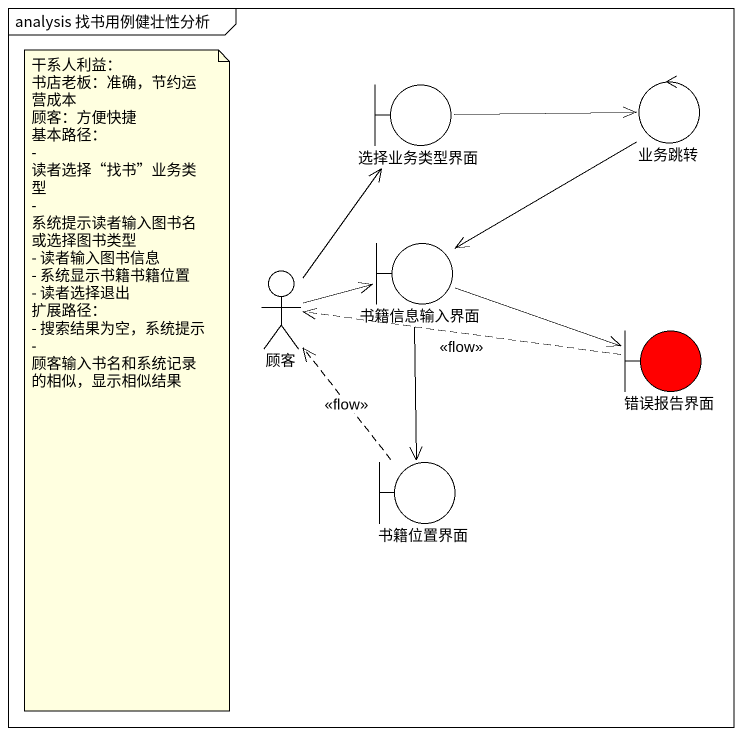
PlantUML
@startuml
mainframe analysis 找书用例健壮性分析
boundary 选择业务类型界面
control 业务跳转
boundary 书籍信息输入界面
actor 顾客
boundary 错误报告界面 #FF0000
boundary 书籍位置界面
选择业务类型界面 -right-> 业务跳转
业务跳转 --> 书籍信息输入界面
书籍信息输入界面 -right-> 错误报告界面
书籍信息输入界面 --> 书籍位置界面
顾客 -up-> 选择业务类型界面
顾客 -right-> 书籍信息输入界面
错误报告界面 .left.> 顾客 : <<flow>>
书籍位置界面 .up.> 顾客 : <<flow>>
note as N1
  干系人利益：
  书店老板：准确，节约运营成本
  顾客：方便快捷
  基本路径：
  - 读者选择“找书”业务类型
  - 系统提示读者输入图书名或选择图书类型
  - 读者输入图书信息
  - 系统显示书籍书籍位置
  - 读者选择退出
  扩展路径：
  - 搜索结果为空，系统提示
  - 顾客输入书名和系统记录的相似，显示相似结果
end note
@enduml
